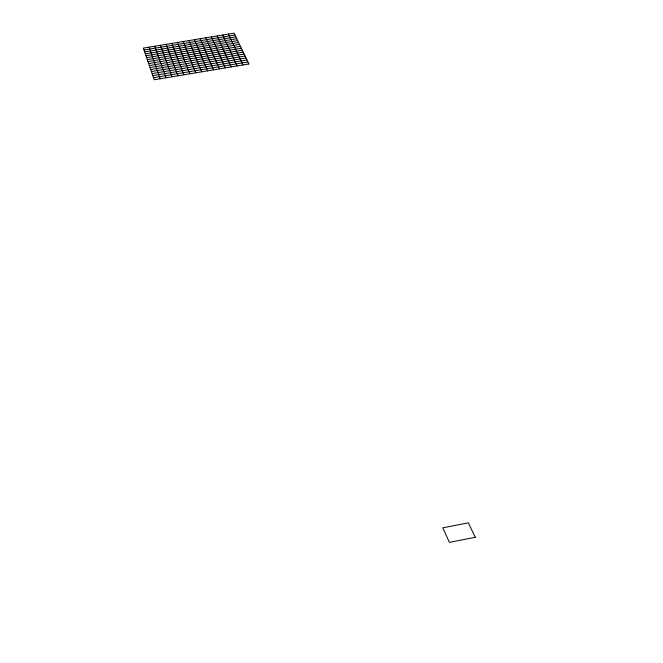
<?xml version="1.0" encoding="UTF-8"?>
<svg xmlns="http://www.w3.org/2000/svg" width="663" height="663" viewBox="0 0 663 663"><rect width="100%" height="100%" fill="white"/><g stroke="black" fill="none" stroke-linecap="round" stroke-linejoin="round"><path stroke-width="0.99" d="M150.741 69.557L244.108 54.059M151.437 71.571L245.045 56.023M152.134 73.593L245.99 57.996M152.83 75.632L246.943 59.977M153.534 77.67L247.896 61.974M144.012 49.998L234.992 34.998M144.675 51.905L235.879 36.863M145.33 53.827L236.774 38.736M146.001 55.758L237.677 40.617M146.664 57.698L238.581 42.507M147.335 59.645L239.492 44.404M148.006 61.609L240.404 46.319M148.686 63.582L241.324 48.233M149.374 65.562L242.244 50.164M150.053 67.551L243.172 52.112M228.462 34.078L242.965 64.957M222.809 35.006L237.081 65.935M217.166 35.943L231.188 66.913M211.505 36.871L225.296 67.899M205.845 37.808L219.395 68.877M200.185 38.736L213.494 69.864M194.516 39.672L207.585 70.85M188.847 40.609L201.676 71.836M183.179 41.537L195.759 72.814M177.502 42.473L189.842 73.8M171.816 43.41L183.916 74.786M166.131 44.346L177.991 75.781M160.446 45.283L172.057 76.767M154.752 46.219L166.123 77.753M149.059 47.156L160.189 78.74M475.272 537.295L449.406 542.351L442.793 527.823L468.36 522.85L475.272 537.295M248.849 63.971L154.247 79.734L143.365 48.101L234.105 33.15L248.849 63.971"/></g></svg>
